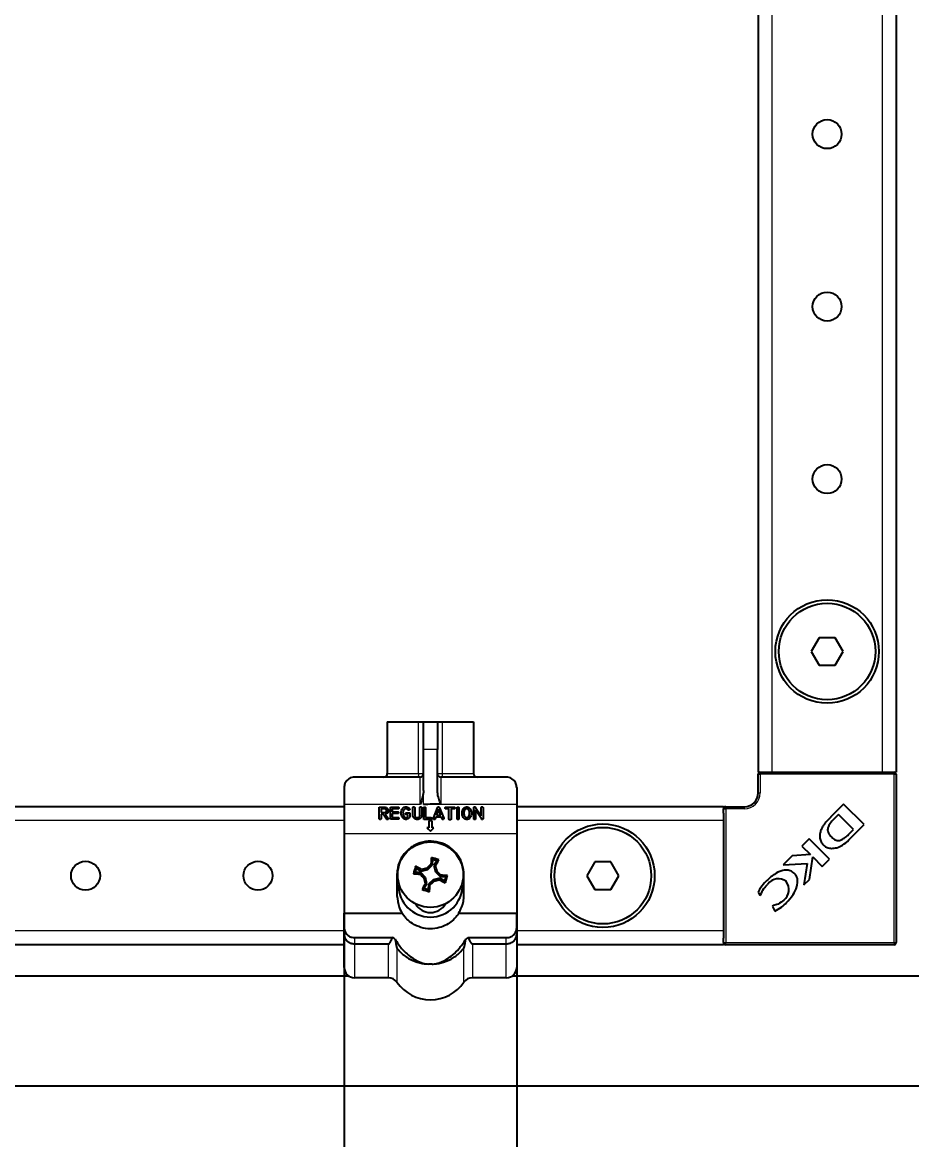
# Model space of a CAD drawing. Header units: millimetres. Extents: x -1414 to 3358, y -1920 to 1219.
# Drawn here: x -556.6 to -427.7, y -1192 to -1030 of the extents above; entities that cross this region are included whole.
import ezdxf

# ---------------------------------------------------------------- set-up
doc = ezdxf.new("R2010")
doc.units = ezdxf.units.MM
doc.layers.add('FORMAT', color=7, linetype='Continuous')
doc.styles.add('SLDTEXTSTYLE0', font='TXT', dxfattribs={"width": 0.75})
doc.dimstyles.new('SLDDIMSTYLE0', dxfattribs={"dimtxt": 20, "dimasz": 10, "dimexe": 0, "dimexo": 0.0625, "dimgap": 5, "dimtad": 2, "dimdec": 1, "dimrnd": 1e-09, "dimzin": 12, "dimdsep": 46, "dimtxsty": 'SLDTEXTSTYLE0', "dimsah": 1, "dimcen": 0.09, "dimadec": 0, "dimazin": 3, "dimtfac": 1, "dimtofl": 0, "dimtmove": 0, "dimatfit": 3, "dimfxl": 0, "dimfrac": 2, "dimtolj": 1, "dimtzin": 12, "dimarcsym": 0})

# ---------------------------------------------------------------- blocks, each defined once
blk = doc.blocks.new('_D_6')
at = {"layer": 'FORMAT'}
for p, q in [((-484.94, -1159.18), (-484.94, -1529.21)), ((-374.44, -1198.73), (-374.44, -1529.21)), ((-374.44, -1528.21), (-484.94, -1528.21))]:
    blk.add_line(p, q, dxfattribs=at)
for points in [[(-484.94, -1528.21), (-474.94, -1529.75), (-474.94, -1526.67)], [(-374.44, -1528.21), (-384.44, -1526.67), (-384.44, -1529.75)]]:
    blk.add_solid(points, dxfattribs=at)
at = {"layer": 'FORMAT', "insert": (-462.94, -1502.43), "char_height": 20, "attachment_point": 1, "style": 'SLDTEXTSTYLE0'}
blk.add_mtext('110,5', dxfattribs=at)
blk = doc.blocks.new('_D_7')
at = {"layer": 'FORMAT'}
for p, q in [((-509.94, -1159.18), (-509.94, -1529.21)), ((-484.94, -1159.18), (-484.94, -1529.21)), ((-509.94, -1528.21), (-552.84, -1528.21)), ((-509.94, -1528.21), (-484.94, -1528.21))]:
    blk.add_line(p, q, dxfattribs=at)
for points in [[(-509.94, -1528.21), (-499.94, -1529.75), (-499.94, -1526.67)], [(-484.94, -1528.21), (-494.94, -1526.67), (-494.94, -1529.75)]]:
    blk.add_solid(points, dxfattribs=at)
at = {"layer": 'FORMAT', "insert": (-552.84, -1502.43), "char_height": 20, "attachment_point": 1, "style": 'SLDTEXTSTYLE0'}
blk.add_mtext('25', dxfattribs=at)

msp = doc.modelspace()

# ---------------------------------------------------------------- linework, layer by layer
at = {"color": 7, "linetype": 'Continuous', "lineweight": 25}
for p, q in [((-449.94, 696.28), (-449.94, -1138.72)), ((-429.94, 696.28), (-429.94, -1138.72)), ((-441.09, -1119.22), (-442.25, -1121.22)), ((-438.78, -1119.22), (-441.09, -1119.22)), ((-437.63, -1121.22), (-438.78, -1119.22)), ((-442.25, -1121.22), (-441.09, -1123.22)), ((-438.78, -1123.22), (-437.63, -1121.22)), ((-441.09, -1123.22), (-438.78, -1123.22)), ((-503.69, -1131.42), (-503.69, -1138.92)), ((-503.69, -1131.42), (-499.17, -1131.42)), ((-499.17, -1131.42), (-498.44, -1131.42)), ((-498.44, -1131.42), (-496.44, -1131.42)), ((-498.44, -1135.42), (-498.44, -1131.42)), ((-496.44, -1131.42), (-496.44, -1135.42)), ((-496.44, -1131.42), (-495.72, -1131.42)), ((-495.72, -1131.42), (-491.19, -1131.42)), ((-491.19, -1131.42), (-491.19, -1138.92)), ((-498.44, -1141.36), (-498.44, -1135.42)), ((-496.44, -1141.35), (-496.44, -1135.42)), ((-498.94, -1139.42), (-508.44, -1139.42)), ((-486.44, -1139.42), (-495.94, -1139.42)), ((-449.94, -1138.72), (-449.64, -1138.72)), ((-449.94, -1141.72), (-449.94, -1139.02)), ((-449.64, -1138.72), (-448.99, -1138.72)), ((-448.99, -1138.72), (-447.94, -1138.72)), ((-447.94, -1138.72), (-431.94, -1138.72)), ((-431.94, -1138.72), (-430.89, -1138.72)), ((-430.89, -1138.72), (-430.24, -1138.72)), ((-430.24, -1138.72), (-429.94, -1138.72)), ((-429.94, -1139.02), (-429.94, -1163.42)), ((-509.94, -1140.92), (-509.94, -1143.42)), ((-484.94, -1140.92), (-484.94, -1143.42)), ((-509.94, -1143.42), (-509.94, -1147.67)), ((-484.94, -1143.42), (-484.94, -1147.67)), ((-437.55, -1143.36), (-439.44, -1145.25)), ((-434.59, -1146.32), (-437.55, -1143.36)), ((-509.94, -1143.72), (-989.94, -1143.72)), ((-504.85, -1145.43), (-504.85, -1143.77)), ((-504.85, -1143.77), (-504.09, -1143.77)), ((-504.59, -1144.03), (-504.59, -1144.54)), ((-504.09, -1144.03), (-504.59, -1144.03)), ((-504.59, -1144.54), (-504, -1144.54)), ((-504.3, -1144.8), (-504.59, -1144.8)), ((-504.59, -1144.8), (-504.59, -1145.43)), ((-503.8, -1145.51), (-504.3, -1144.8)), ((-503.99, -1144.8), (-503.59, -1145.37)), ((-503.24, -1143.77), (-502.18, -1143.77)), ((-503.24, -1145.54), (-503.24, -1143.77)), ((-502.18, -1144.03), (-502.98, -1144.03)), ((-502.98, -1144.03), (-502.98, -1144.44)), ((-502.98, -1144.44), (-502.23, -1144.44)), ((-502.23, -1144.7), (-502.98, -1144.7)), ((-502.98, -1144.7), (-502.98, -1145.28)), ((-500.91, -1144.61), (-500.41, -1144.61)), ((-500.71, -1144.87), (-500.91, -1144.87)), ((-500.41, -1144.61), (-500.41, -1144.91)), ((-499.98, -1144.96), (-499.98, -1143.88)), ((-499.72, -1143.88), (-499.72, -1144.96)), ((-498.98, -1144.94), (-498.98, -1143.88)), ((-498.71, -1143.88), (-498.71, -1144.94)), ((-498.42, -1145.57), (-498.42, -1143.9)), ((-498.16, -1143.9), (-498.16, -1145.3)), ((-497, -1145.39), (-496.43, -1143.86)), ((-496.27, -1144.1), (-496.57, -1144.97)), ((-496.57, -1144.97), (-495.94, -1144.97)), ((-495.94, -1144.97), (-496.27, -1144.1)), ((-496.11, -1143.88), (-495.51, -1145.39)), ((-495.17, -1143.77), (-494.05, -1143.77)), ((-494.76, -1144.03), (-495.17, -1144.03)), ((-494.76, -1145.5), (-494.76, -1144.03)), ((-494.05, -1144.03), (-494.45, -1144.03)), ((-494.45, -1144.03), (-494.45, -1145.5)), ((-493.58, -1145.43), (-493.58, -1143.9)), ((-493.32, -1143.9), (-493.32, -1145.43)), ((-491.16, -1145.43), (-491.16, -1143.87)), ((-490.06, -1145.46), (-490.9, -1144.19)), ((-490.9, -1144.19), (-490.9, -1145.43)), ((-490.89, -1143.83), (-490.08, -1145.06)), ((-490.08, -1145.06), (-490.08, -1143.88)), ((-489.82, -1143.88), (-489.82, -1145.43)), ((-454.94, -1143.72), (-484.94, -1143.72)), ((-454.94, -1143.72), (-454.94, -1144.02)), ((-454.94, -1144.66), (-454.94, -1144.02)), ((-454.94, -1144.66), (-454.94, -1145.72)), ((-454.64, -1143.72), (-451.94, -1143.72)), ((-438.29, -1144.84), (-438.95, -1145.52)), ((-436.11, -1147.03), (-438.29, -1144.84)), ((-502.18, -1145.54), (-503.24, -1145.54)), ((-502.98, -1145.28), (-502.18, -1145.28)), ((-497.36, -1145.57), (-498.42, -1145.57)), ((-498.16, -1145.3), (-497.36, -1145.3)), ((-497.94, -1146.77), (-497.44, -1147.27)), ((-497.69, -1146.77), (-497.94, -1146.77)), ((-497.19, -1145.77), (-497.69, -1145.77)), ((-497.69, -1145.77), (-497.69, -1146.77)), ((-497.44, -1147.27), (-496.94, -1146.77)), ((-497.19, -1146.77), (-497.19, -1145.77)), ((-496.94, -1146.77), (-497.19, -1146.77)), ((-496.66, -1145.23), (-496.76, -1145.48)), ((-495.85, -1145.23), (-496.66, -1145.23)), ((-495.76, -1145.47), (-495.85, -1145.23)), ((-454.94, -1145.72), (-454.94, -1161.72)), ((-439.44, -1145.25), (-439.45, -1145.27)), ((-436.58, -1148.31), (-434.59, -1146.32)), ((-509.94, -1147.67), (-509.94, -1159.17)), ((-484.94, -1147.67), (-484.94, -1159.17)), ((-442.55, -1148.37), (-443.61, -1149.43)), ((-439.59, -1151.33), (-442.55, -1148.37)), ((-436.83, -1147.77), (-436.11, -1147.03)), ((-443.61, -1149.43), (-442.36, -1150.67)), ((-497.11, -1151.36), (-497.3, -1151.1)), ((-497.14, -1152.16), (-497.11, -1151.36)), ((-497.11, -1151.36), (-496.53, -1151.53)), ((-496.53, -1151.53), (-496.93, -1152.22)), ((-496.53, -1151.53), (-496.23, -1151.41)), ((-445.02, -1150.84), (-446.31, -1152.13)), ((-442.36, -1150.67), (-445.02, -1150.84)), ((-442.51, -1154.25), (-442.03, -1150.98)), ((-442.03, -1150.98), (-440.64, -1152.37)), ((-440.64, -1152.37), (-439.59, -1151.33)), ((-499.64, -1153.24), (-499.91, -1153.43)), ((-499.64, -1153.24), (-499.47, -1152.66)), ((-498.85, -1153.27), (-499.64, -1153.24)), ((-499.47, -1152.66), (-499.59, -1152.36)), ((-499.47, -1152.66), (-498.79, -1153.06)), ((-498.79, -1153.06), (-498.75, -1152.82)), ((-498.79, -1153.06), (-497.84, -1152.83)), ((-497.84, -1152.83), (-497.96, -1152.62)), ((-497.84, -1152.83), (-497.14, -1152.16)), ((-497.14, -1152.16), (-497.37, -1152.06)), ((-496.93, -1152.22), (-496.7, -1153.16)), ((-496.93, -1152.22), (-496.69, -1152.26)), ((-496.7, -1153.16), (-496.49, -1153.05)), ((-496.7, -1153.16), (-496.03, -1153.86)), ((-473.59, -1151.72), (-474.75, -1153.72)), ((-471.28, -1151.72), (-473.59, -1151.72)), ((-470.13, -1153.72), (-471.28, -1151.72)), ((-446.31, -1152.13), (-442.84, -1151.95)), ((-442.84, -1151.95), (-443.31, -1155.05)), ((-502.29, -1153.57), (-502.29, -1156.57)), ((-498.85, -1153.27), (-498.95, -1153.49)), ((-498.18, -1153.97), (-498.85, -1153.27)), ((-498.18, -1153.97), (-498.39, -1154.09)), ((-497.95, -1154.91), (-498.19, -1154.88)), ((-497.95, -1154.91), (-498.18, -1153.97)), ((-497.04, -1154.3), (-497.74, -1154.97)), ((-496.09, -1154.07), (-497.04, -1154.3)), ((-497.04, -1154.3), (-496.92, -1154.52)), ((-496.09, -1154.07), (-496.13, -1154.32)), ((-495.4, -1154.48), (-496.09, -1154.07)), ((-496.03, -1153.86), (-495.93, -1153.64)), ((-496.03, -1153.86), (-495.23, -1153.9)), ((-495.23, -1153.9), (-495.4, -1154.48)), ((-495.4, -1154.48), (-495.28, -1154.78)), ((-495.23, -1153.9), (-494.97, -1153.7)), ((-492.59, -1156.57), (-492.59, -1153.57)), ((-474.75, -1153.72), (-473.59, -1155.72)), ((-471.28, -1155.72), (-470.13, -1153.72)), ((-443.31, -1155.05), (-442.51, -1154.25)), ((-502.09, -1155.07), (-502.29, -1155.07)), ((-498.35, -1155.6), (-498.65, -1155.72)), ((-498.35, -1155.6), (-497.95, -1154.91)), ((-497.77, -1155.77), (-498.35, -1155.6)), ((-497.74, -1154.97), (-497.77, -1155.77)), ((-497.77, -1155.77), (-497.58, -1156.04)), ((-497.74, -1154.97), (-497.51, -1155.07)), ((-492.59, -1155.07), (-492.79, -1155.07)), ((-473.59, -1155.72), (-471.28, -1155.72)), ((-449.94, -1156.09), (-449.69, -1156.6)), ((-449.69, -1156.6), (-449.58, -1156.49)), ((-447.74, -1158.04), (-447.88, -1158.17)), ((-509.94, -1161.31), (-509.94, -1159.17)), ((-509.94, -1159.17), (-501.53, -1159.17)), ((-493.35, -1159.17), (-484.94, -1159.17)), ((-484.94, -1161.31), (-484.94, -1159.17)), ((-447.88, -1158.17), (-447.54, -1158.86)), ((-509.94, -1162.22), (-509.94, -1161.31)), ((-484.94, -1161.31), (-484.94, -1162.22)), ((-509.94, -1167.02), (-509.94, -1162.22)), ((-508.44, -1162.7), (-502.92, -1162.7)), ((-491.96, -1162.7), (-486.44, -1162.7)), ((-484.94, -1162.22), (-484.94, -1167.02)), ((-454.94, -1161.72), (-454.94, -1162.77)), ((-454.94, -1163.42), (-454.94, -1162.77)), ((-509.94, -1163.72), (-989.94, -1163.72)), ((-508.44, -1163.6), (-503.53, -1163.6)), ((-491.35, -1163.6), (-486.44, -1163.6)), ((-454.94, -1163.72), (-484.94, -1163.72)), ((-454.94, -1163.42), (-454.94, -1163.72)), ((-430.24, -1163.72), (-454.64, -1163.72)), ((-1015.44, -1168.22), (-509.34, -1168.22)), ((-503.53, -1168.52), (-508.44, -1168.52)), ((-486.44, -1168.52), (-491.35, -1168.52)), ((-485.54, -1168.22), (-390.56, -1168.22)), ((-382.44, -1184.22), (-1015.44, -1184.22))]:
    msp.add_line(p, q, dxfattribs=at)
at = {"color": 8, "linetype": 'Continuous', "lineweight": 18}
for p, q in [((-447.94, 696.28), (-447.94, -1138.72)), ((-431.94, 696.28), (-431.94, -1138.72)), ((-499.17, -1138.92), (-499.17, -1131.42)), ((-495.72, -1131.42), (-495.72, -1138.92)), ((-496.44, -1135.42), (-498.44, -1135.42)), ((-503.69, -1138.92), (-499.17, -1138.92)), ((-499.17, -1138.92), (-498.44, -1138.92)), ((-498.94, -1143.42), (-498.94, -1139.42)), ((-496.44, -1138.92), (-495.72, -1138.92)), ((-495.94, -1139.42), (-495.94, -1143.35)), ((-495.72, -1138.92), (-491.19, -1138.92)), ((-449.94, -1139.02), (-449.64, -1139.02)), ((-449.64, -1139.02), (-449.64, -1138.72)), ((-449.64, -1139.02), (-449.64, -1141.72)), ((-430.24, -1139.02), (-449.64, -1139.02)), ((-430.24, -1139.02), (-430.24, -1138.72)), ((-430.24, -1163.42), (-430.24, -1139.02)), ((-430.24, -1139.02), (-429.94, -1139.02)), ((-498.44, -1143.42), (-498.44, -1141.36)), ((-449.94, -1141.72), (-449.64, -1141.72)), ((-498.94, -1143.42), (-509.94, -1143.42)), ((-484.94, -1143.42), (-498.44, -1143.42)), ((-454.94, -1144.02), (-454.64, -1144.02)), ((-454.64, -1144.02), (-454.64, -1143.72)), ((-451.94, -1144.02), (-454.64, -1144.02)), ((-454.64, -1144.02), (-454.64, -1163.42)), ((-451.94, -1143.72), (-451.94, -1144.02)), ((-509.94, -1145.72), (-989.94, -1145.72)), ((-454.94, -1145.72), (-484.94, -1145.72)), ((-484.94, -1147.67), (-509.94, -1147.67)), ((-509.94, -1161.72), (-989.94, -1161.72)), ((-508.44, -1162.7), (-508.44, -1163.6)), ((-486.44, -1163.6), (-486.44, -1162.7)), ((-454.94, -1161.72), (-484.94, -1161.72)), ((-508.44, -1163.6), (-508.44, -1168.52)), ((-503.53, -1168.52), (-503.53, -1163.6)), ((-502.3, -1164.2), (-502.3, -1169.17)), ((-492.59, -1169.17), (-492.59, -1164.2)), ((-491.35, -1163.6), (-491.35, -1168.52)), ((-486.44, -1168.52), (-486.44, -1163.6)), ((-454.94, -1163.42), (-454.64, -1163.42)), ((-454.64, -1163.42), (-430.24, -1163.42)), ((-454.64, -1163.72), (-454.64, -1163.42)), ((-430.24, -1163.42), (-430.24, -1163.72)), ((-430.24, -1163.42), (-429.94, -1163.42))]:
    msp.add_line(p, q, dxfattribs=at)
at = {"color": 8, "linetype": 'Continuous', "lineweight": 18, "flags": 128}
for points in [[(-499.17, -1138.92), (-499.17, -1139.01), (-499.18, -1139.11), (-499.19, -1139.2), (-499.21, -1139.27), (-499.23, -1139.33), (-499.25, -1139.38), (-499.28, -1139.41), (-499.3, -1139.42)], [(-495.58, -1139.42), (-495.61, -1139.41), (-495.63, -1139.38), (-495.66, -1139.33), (-495.68, -1139.27), (-495.69, -1139.2), (-495.71, -1139.11), (-495.71, -1139.01), (-495.72, -1138.92)]]:
    msp.add_lwpolyline(points, dxfattribs=at)
at = {"color": 7, "linetype": 'Continuous', "lineweight": 25}
for centre, radius in [((-439.94, -1046.22), 2.1), ((-439.94, -1071.22), 2.1), ((-439.94, -1096.22), 2.1), ((-439.94, -1121.22), 7.5), ((-439.94, -1121.22), 7), ((-472.44, -1153.72), 7.5), ((-472.44, -1153.72), 7), ((-497.44, -1153.57), 4.75), ((-547.44, -1153.72), 2.1), ((-522.44, -1153.72), 2.1)]:
    msp.add_circle(centre, radius, dxfattribs=at)
for centre, radius, start, end in [((-504.19, -1138.92), 0.5, 270, 0), ((-498.94, -1138.92), 0.5, 270, 0), ((-495.94, -1138.92), 0.5, 180, 270), ((-490.69, -1138.92), 0.5, 180, 270), ((-449.64, -1139.02), 0.3, 90, 180), ((-430.24, -1139.02), 0.3, 0, 90), ((-451.94, -1141.72), 2, 270, 0), ((-454.64, -1144.02), 0.3, 90, 180), ((-440.24, -1145.11), 4.87, 290.3445, 318.7777), ((-441.01, -1143.3), 6.12, 306.9888, 313.0744), ((-428.44, -1156.13), 69.05, 175.8232, 176.6231), ((-517.73, -1223.13), 74.88, 73.3093, 74.166), ((-556.99, -1118.63), 69.05, 330.8523, 331.6521), ((-427.87, -1173.86), 74.88, 163.3093, 164.166), ((-532.38, -1213.12), 69.05, 60.8523, 61.6521), ((-479.74, -1226), 75.61, 103.9464, 104.5642), ((-445.89, -1207.44), 75.61, 132.9111, 133.5289), ((-569.87, -1171.27), 75.61, 13.9464, 14.5642), ((-551.31, -1205.12), 75.61, 42.9111, 43.5289), ((-494.88, -1084.57), 69.05, 265.8232, 266.6231), ((-443.57, -1102.01), 75.61, 222.9111, 223.5289), ((-437.89, -1188.51), 69.05, 150.8523, 151.6521), ((-425.01, -1135.86), 75.61, 193.9464, 194.5642), ((-548.99, -1099.7), 75.61, 312.9111, 313.5289), ((-515.14, -1081.14), 75.61, 283.9464, 284.5642), ((-462.5, -1094.01), 69.05, 240.8523, 241.6521), ((-500, -1222.57), 69.05, 85.8232, 86.6231), ((-567.01, -1133.27), 74.88, 343.3093, 344.166), ((-447.01, -1156.12), 1.94, 53.3097, 142.3464), ((-447.45, -1155.72), 1.97, 308.454, 35.887), ((-497.44, -1155.07), 4.65, 180, 0), ((-477.15, -1084), 74.88, 253.3093, 254.166), ((-566.44, -1151.01), 69.05, 355.8232, 356.6231), ((-497.44, -1156.57), 2.5, 209.1291, 330.7764), ((-454.64, -1163.42), 0.3, 180, 270), ((-430.24, -1163.42), 0.3, 270, 0), ((-508.44, -1167.02), 1.5, 180, 270), ((-486.44, -1167.02), 1.5, 270, 0), ((-503.53, -1170.02), 1.5, 34.5604, 90), ((-497.44, -1165.82), 5.9, 214.5604, 325.4396), ((-491.35, -1170.02), 1.5, 90, 145.4396)]:
    msp.add_arc(centre, radius, start, end, dxfattribs=at)
at = {"color": 8, "linetype": 'Continuous', "lineweight": 18}
msp.add_arc((-451.94, -1141.72), 2.3, 270, 0, dxfattribs=at)
at = {"color": 7, "linetype": 'Continuous', "lineweight": 25}
msp.add_ellipse((14930.74, -1143.42), major_axis=(15429.18, 0), ratio=0.000259, start_param=3.123591, end_param=3.141593, dxfattribs=at)
for points, knots in [([(-508.44, -1139.42), (-508.44, -1139.42), (-508.51, -1139.42), (-508.86, -1139.44), (-509.39, -1139.68), (-509.86, -1140.26), (-509.92, -1140.73), (-509.94, -1140.92)], [0, 0, 0, 0, 0.003231, 0.101221, 0.514725, 0.80586, 1, 1, 1, 1]), ([(-484.94, -1140.92), (-484.97, -1140.73), (-485.02, -1140.26), (-485.49, -1139.68), (-486.02, -1139.44), (-486.37, -1139.42), (-486.44, -1139.42), (-486.44, -1139.42)], [0, 0, 0, 0, 0.19414, 0.485275, 0.898779, 0.996769, 1, 1, 1, 1]), ([(-498.44, -1141.36), (-498.48, -1141.69), (-498.56, -1142.4), (-498.82, -1143.06), (-498.94, -1143.41), (-498.94, -1143.42)], [0, 0, 0, 0, 0.475461, 0.994056, 1, 1, 1, 1]), ([(-495.94, -1143.35), (-495.94, -1143.35), (-495.95, -1143.34), (-495.95, -1143.34), (-495.97, -1143.32), (-496, -1143.24), (-496.12, -1142.91), (-496.34, -1142.28), (-496.41, -1141.68), (-496.44, -1141.35)], [0, 0, 0, 0, 0.00167, 0.003889, 0.009531, 0.034361, 0.132751, 0.526214, 1, 1, 1, 1]), ([(-504.09, -1143.77), (-504.02, -1143.78), (-503.88, -1143.79), (-503.77, -1143.87), (-503.72, -1143.91)], [0, 0, 0, 0, 0.559747, 1, 1, 1, 1]), ([(-503.9, -1144.1), (-503.93, -1144.08), (-503.99, -1144.04), (-504.06, -1144.03), (-504.09, -1144.03)], [0, 0, 0, 0, 0.559136, 1, 1, 1, 1]), ([(-504, -1144.54), (-503.97, -1144.53), (-503.94, -1144.53), (-503.91, -1144.5), (-503.89, -1144.49)], [0, 0, 0, 0, 0.558174, 1, 1, 1, 1]), ([(-503.75, -1144.71), (-503.79, -1144.74), (-503.87, -1144.78), (-503.95, -1144.8), (-503.99, -1144.8)], [0, 0, 0, 0, 0.56031, 1, 1, 1, 1]), ([(-503.82, -1144.29), (-503.82, -1144.25), (-503.83, -1144.18), (-503.88, -1144.12), (-503.9, -1144.1)], [0, 0, 0, 0, 0.559692, 1, 1, 1, 1]), ([(-503.89, -1144.49), (-503.88, -1144.48), (-503.85, -1144.45), (-503.82, -1144.38), (-503.82, -1144.33), (-503.82, -1144.29)], [0, 0, 0, 0, 0.279917, 0.56006, 1, 1, 1, 1]), ([(-503.55, -1144.29), (-503.56, -1144.39), (-503.58, -1144.55), (-503.7, -1144.66), (-503.75, -1144.71)], [0, 0, 0, 0, 0.559457, 1, 1, 1, 1]), ([(-503.72, -1143.91), (-503.67, -1143.97), (-503.57, -1144.08), (-503.56, -1144.23), (-503.55, -1144.29)], [0, 0, 0, 0, 0.558947, 1, 1, 1, 1]), ([(-502.23, -1144.44), (-502.21, -1144.44), (-502.17, -1144.44), (-502.11, -1144.47), (-502.08, -1144.52), (-502.08, -1144.56), (-502.08, -1144.57)], [0, 0, 0, 0, 0.280945, 0.559897, 0.779525, 1, 1, 1, 1]), ([(-502.08, -1144.57), (-502.08, -1144.59), (-502.08, -1144.64), (-502.14, -1144.7), (-502.2, -1144.7), (-502.23, -1144.7)], [0, 0, 0, 0, 0.281099, 0.559768, 1, 1, 1, 1]), ([(-502.18, -1143.77), (-502.16, -1143.77), (-502.12, -1143.77), (-502.06, -1143.8), (-502.03, -1143.85), (-502.03, -1143.88), (-502.03, -1143.9)], [0, 0, 0, 0, 0.280872, 0.559701, 0.779382, 1, 1, 1, 1]), ([(-502.03, -1143.9), (-502.03, -1143.92), (-502.03, -1143.97), (-502.09, -1144.03), (-502.15, -1144.03), (-502.18, -1144.03)], [0, 0, 0, 0, 0.281053, 0.559663, 1, 1, 1, 1]), ([(-501.68, -1144.67), (-501.68, -1144.53), (-501.67, -1144.29), (-501.54, -1144.09), (-501.49, -1144)], [0, 0, 0, 0, 0.56034, 1, 1, 1, 1]), ([(-501.49, -1145.28), (-501.56, -1145.17), (-501.67, -1144.98), (-501.68, -1144.77), (-501.68, -1144.67)], [0, 0, 0, 0, 0.559347, 1, 1, 1, 1]), ([(-501.49, -1144), (-501.41, -1143.92), (-501.28, -1143.77), (-501.08, -1143.75), (-501, -1143.75)], [0, 0, 0, 0, 0.5592171, 1, 1, 1, 1]), ([(-501.01, -1144.01), (-501.04, -1144.01), (-501.11, -1144.02), (-501.24, -1144.09), (-501.4, -1144.3), (-501.41, -1144.52), (-501.42, -1144.67)], [0, 0, 0, 0, 0.125332, 0.250695, 0.500738, 1, 1, 1, 1]), ([(-501.42, -1144.67), (-501.42, -1144.76), (-501.41, -1144.91), (-501.33, -1145.04), (-501.3, -1145.1)], [0, 0, 0, 0, 0.55998, 1, 1, 1, 1]), ([(-501.3, -1145.1), (-501.25, -1145.16), (-501.17, -1145.27), (-501.04, -1145.29), (-500.98, -1145.3)], [0, 0, 0, 0, 0.5608576, 1, 1, 1, 1]), ([(-501.04, -1144.74), (-501.04, -1144.72), (-501.03, -1144.68), (-501, -1144.63), (-500.95, -1144.61), (-500.92, -1144.61), (-500.91, -1144.61)], [0, 0, 0, 0, 0.280637, 0.55889, 0.779144, 1, 1, 1, 1]), ([(-500.91, -1144.87), (-500.93, -1144.87), (-500.97, -1144.87), (-501.02, -1144.83), (-501.04, -1144.79), (-501.04, -1144.76), (-501.04, -1144.74)], [0, 0, 0, 0, 0.280664, 0.558735, 0.779002, 1, 1, 1, 1]), ([(-500.82, -1144.06), (-500.85, -1144.04), (-500.91, -1144.01), (-500.98, -1144.01), (-501.01, -1144.01)], [0, 0, 0, 0, 0.5586335, 1, 1, 1, 1]), ([(-501, -1143.75), (-500.93, -1143.75), (-500.8, -1143.75), (-500.7, -1143.81), (-500.65, -1143.84)], [0, 0, 0, 0, 0.5605138, 1, 1, 1, 1]), ([(-500.98, -1145.3), (-500.95, -1145.3), (-500.89, -1145.3), (-500.79, -1145.25), (-500.76, -1145.18), (-500.74, -1145.14)], [0, 0, 0, 0, 0.281265, 0.561609, 1, 1, 1, 1]), ([(-500.71, -1144.17), (-500.73, -1144.15), (-500.76, -1144.1), (-500.8, -1144.07), (-500.82, -1144.06)], [0, 0, 0, 0, 0.560467, 1, 1, 1, 1]), ([(-500.74, -1145.14), (-500.73, -1145.09), (-500.71, -1145), (-500.71, -1144.91), (-500.71, -1144.87)], [0, 0, 0, 0, 0.559597, 1, 1, 1, 1]), ([(-500.6, -1144.23), (-500.63, -1144.23), (-500.67, -1144.22), (-500.7, -1144.19), (-500.71, -1144.17)], [0, 0, 0, 0, 0.558039, 1, 1, 1, 1]), ([(-500.65, -1143.84), (-500.61, -1143.87), (-500.55, -1143.92), (-500.5, -1143.99), (-500.48, -1144.02)], [0, 0, 0, 0, 0.559542, 1, 1, 1, 1]), ([(-500.41, -1144.91), (-500.42, -1145.02), (-500.43, -1145.22), (-500.56, -1145.37), (-500.62, -1145.44)], [0, 0, 0, 0, 0.560493, 1, 1, 1, 1]), ([(-500.45, -1144.11), (-500.45, -1144.13), (-500.46, -1144.17), (-500.51, -1144.21), (-500.55, -1144.23), (-500.59, -1144.23), (-500.6, -1144.23)], [0, 0, 0, 0, 0.277709, 0.558209, 0.77892, 1, 1, 1, 1]), ([(-500.48, -1144.02), (-500.47, -1144.04), (-500.45, -1144.06), (-500.45, -1144.09), (-500.45, -1144.11)], [0, 0, 0, 0, 0.560691, 1, 1, 1, 1]), ([(-499.98, -1143.88), (-499.98, -1143.86), (-499.98, -1143.82), (-499.95, -1143.77), (-499.91, -1143.75), (-499.88, -1143.75), (-499.86, -1143.75)], [0, 0, 0, 0, 0.280849, 0.55949, 0.779158, 1, 1, 1, 1]), ([(-499.77, -1145.43), (-499.84, -1145.36), (-499.96, -1145.22), (-499.98, -1145.04), (-499.98, -1144.96)], [0, 0, 0, 0, 0.558332, 1, 1, 1, 1]), ([(-499.86, -1143.75), (-499.84, -1143.75), (-499.8, -1143.75), (-499.75, -1143.78), (-499.72, -1143.83), (-499.72, -1143.86), (-499.72, -1143.88)], [0, 0, 0, 0, 0.28091, 0.559174, 0.779166, 1, 1, 1, 1]), ([(-499.72, -1144.96), (-499.71, -1145.02), (-499.71, -1145.12), (-499.63, -1145.19), (-499.6, -1145.23)], [0, 0, 0, 0, 0.560313, 1, 1, 1, 1]), ([(-499.35, -1145.3), (-499.29, -1145.3), (-499.18, -1145.29), (-499.05, -1145.2), (-498.98, -1145.07), (-498.98, -1144.98), (-498.98, -1144.94)], [0, 0, 0, 0, 0.280935, 0.559487, 0.779245, 1, 1, 1, 1]), ([(-498.71, -1144.94), (-498.72, -1145.04), (-498.73, -1145.22), (-498.89, -1145.44), (-499.11, -1145.54), (-499.25, -1145.56), (-499.32, -1145.57)], [0, 0, 0, 0, 0.280416, 0.558636, 0.778958, 1, 1, 1, 1]), ([(-498.98, -1143.88), (-498.98, -1143.86), (-498.97, -1143.82), (-498.95, -1143.77), (-498.9, -1143.75), (-498.87, -1143.75), (-498.85, -1143.75)], [0, 0, 0, 0, 0.2809, 0.559498, 0.779148, 1, 1, 1, 1]), ([(-498.85, -1143.75), (-498.83, -1143.75), (-498.79, -1143.75), (-498.74, -1143.78), (-498.71, -1143.83), (-498.71, -1143.86), (-498.71, -1143.88)], [0, 0, 0, 0, 0.2808885, 0.5590229, 0.7791551, 1, 1, 1, 1]), ([(-498.42, -1143.9), (-498.42, -1143.88), (-498.42, -1143.85), (-498.39, -1143.8), (-498.35, -1143.77), (-498.32, -1143.77), (-498.3, -1143.77)], [0, 0, 0, 0, 0.280912, 0.559405, 0.779108, 1, 1, 1, 1]), ([(-498.3, -1143.77), (-498.28, -1143.77), (-498.24, -1143.77), (-498.19, -1143.8), (-498.16, -1143.85), (-498.16, -1143.89), (-498.16, -1143.9)], [0, 0, 0, 0, 0.280813, 0.559099, 0.77917, 1, 1, 1, 1]), ([(-496.43, -1143.86), (-496.42, -1143.84), (-496.41, -1143.8), (-496.36, -1143.75), (-496.31, -1143.75), (-496.28, -1143.75)], [0, 0, 0, 0, 0.281465, 0.561772, 1, 1, 1, 1]), ([(-496.28, -1143.75), (-496.26, -1143.75), (-496.21, -1143.75), (-496.14, -1143.79), (-496.12, -1143.84), (-496.11, -1143.88)], [0, 0, 0, 0, 0.2812256, 0.5615217, 1, 1, 1, 1]), ([(-495.31, -1143.9), (-495.31, -1143.88), (-495.3, -1143.84), (-495.27, -1143.79), (-495.22, -1143.77), (-495.19, -1143.77), (-495.17, -1143.77)], [0, 0, 0, 0, 0.2807125, 0.5587014, 0.7790455, 1, 1, 1, 1]), ([(-495.17, -1144.03), (-495.19, -1144.03), (-495.24, -1144.03), (-495.28, -1144), (-495.31, -1143.95), (-495.31, -1143.92), (-495.31, -1143.9)], [0, 0, 0, 0, 0.28076, 0.558821, 0.778915, 1, 1, 1, 1]), ([(-494.05, -1143.77), (-494.03, -1143.77), (-493.99, -1143.77), (-493.93, -1143.8), (-493.9, -1143.85), (-493.9, -1143.88), (-493.89, -1143.9)], [0, 0, 0, 0, 0.280951, 0.559967, 0.779431, 1, 1, 1, 1]), ([(-493.89, -1143.9), (-493.9, -1143.92), (-493.9, -1143.97), (-493.96, -1144.03), (-494.02, -1144.03), (-494.05, -1144.03)], [0, 0, 0, 0, 0.281019, 0.559679, 1, 1, 1, 1]), ([(-493.58, -1143.9), (-493.58, -1143.88), (-493.58, -1143.84), (-493.55, -1143.79), (-493.51, -1143.77), (-493.48, -1143.77), (-493.46, -1143.77)], [0, 0, 0, 0, 0.280828, 0.559417, 0.779393, 1, 1, 1, 1]), ([(-493.46, -1143.77), (-493.44, -1143.77), (-493.4, -1143.77), (-493.35, -1143.8), (-493.32, -1143.85), (-493.32, -1143.88), (-493.32, -1143.9)], [0, 0, 0, 0, 0.2807653, 0.5591779, 0.7791749, 1, 1, 1, 1]), ([(-492.86, -1144.67), (-492.86, -1144.54), (-492.84, -1144.32), (-492.74, -1144.12), (-492.69, -1144.04)], [0, 0, 0, 0, 0.5599138, 1, 1, 1, 1]), ([(-492.68, -1145.28), (-492.74, -1145.18), (-492.85, -1144.98), (-492.86, -1144.76), (-492.86, -1144.67)], [0, 0, 0, 0, 0.559149, 1, 1, 1, 1]), ([(-492.69, -1144.04), (-492.62, -1143.95), (-492.5, -1143.79), (-492.3, -1143.76), (-492.21, -1143.75)], [0, 0, 0, 0, 0.560137, 1, 1, 1, 1]), ([(-492.5, -1144.21), (-492.54, -1144.29), (-492.59, -1144.44), (-492.6, -1144.6), (-492.6, -1144.67)], [0, 0, 0, 0, 0.559075, 1, 1, 1, 1]), ([(-492.6, -1144.67), (-492.6, -1144.75), (-492.59, -1144.91), (-492.52, -1145.05), (-492.49, -1145.11)], [0, 0, 0, 0, 0.560273, 1, 1, 1, 1]), ([(-492.22, -1144.01), (-492.25, -1144.01), (-492.32, -1144.02), (-492.43, -1144.09), (-492.47, -1144.17), (-492.5, -1144.21)], [0, 0, 0, 0, 0.279832, 0.559843, 1, 1, 1, 1]), ([(-492.49, -1145.11), (-492.45, -1145.17), (-492.37, -1145.27), (-492.24, -1145.29), (-492.19, -1145.3)], [0, 0, 0, 0, 0.560567, 1, 1, 1, 1]), ([(-491.87, -1144.21), (-491.92, -1144.15), (-492.01, -1144.04), (-492.15, -1144.02), (-492.22, -1144.01)], [0, 0, 0, 0, 0.559596, 1, 1, 1, 1]), ([(-492.21, -1143.75), (-492.16, -1143.75), (-492.04, -1143.76), (-491.84, -1143.85), (-491.74, -1143.97), (-491.68, -1144.04)], [0, 0, 0, 0, 0.280496, 0.560765, 1, 1, 1, 1]), ([(-492.19, -1145.3), (-492.15, -1145.3), (-492.08, -1145.29), (-491.95, -1145.23), (-491.9, -1145.15), (-491.86, -1145.11)], [0, 0, 0, 0, 0.280435, 0.560605, 1, 1, 1, 1]), ([(-491.76, -1144.67), (-491.76, -1144.58), (-491.77, -1144.42), (-491.84, -1144.28), (-491.87, -1144.21)], [0, 0, 0, 0, 0.560046, 1, 1, 1, 1]), ([(-491.86, -1145.11), (-491.83, -1145.03), (-491.77, -1144.89), (-491.76, -1144.73), (-491.76, -1144.67)], [0, 0, 0, 0, 0.559133, 1, 1, 1, 1]), ([(-491.68, -1144.04), (-491.62, -1144.15), (-491.51, -1144.34), (-491.5, -1144.57), (-491.5, -1144.67)], [0, 0, 0, 0, 0.559312, 1, 1, 1, 1]), ([(-491.5, -1144.67), (-491.5, -1144.79), (-491.52, -1145.01), (-491.63, -1145.2), (-491.67, -1145.28)], [0, 0, 0, 0, 0.559865, 1, 1, 1, 1]), ([(-491.16, -1143.87), (-491.16, -1143.85), (-491.16, -1143.82), (-491.13, -1143.77), (-491.09, -1143.75), (-491.06, -1143.75), (-491.04, -1143.75)], [0, 0, 0, 0, 0.280941, 0.559114, 0.779089, 1, 1, 1, 1]), ([(-491.04, -1143.75), (-491.03, -1143.75), (-490.99, -1143.75), (-490.94, -1143.77), (-490.91, -1143.81), (-490.89, -1143.83)], [0, 0, 0, 0, 0.2806376, 0.5608768, 1, 1, 1, 1]), ([(-490.08, -1143.88), (-490.08, -1143.86), (-490.08, -1143.82), (-490.05, -1143.77), (-490.01, -1143.75), (-489.98, -1143.75), (-489.96, -1143.75)], [0, 0, 0, 0, 0.280888, 0.559482, 0.77927, 1, 1, 1, 1]), ([(-489.96, -1143.75), (-489.94, -1143.75), (-489.9, -1143.75), (-489.85, -1143.78), (-489.82, -1143.83), (-489.82, -1143.86), (-489.82, -1143.88)], [0, 0, 0, 0, 0.280836, 0.55925, 0.779182, 1, 1, 1, 1]), ([(-504.73, -1145.57), (-504.75, -1145.57), (-504.79, -1145.56), (-504.83, -1145.53), (-504.85, -1145.48), (-504.85, -1145.45), (-504.85, -1145.43)], [0, 0, 0, 0, 0.2804367, 0.5582807, 0.7788987, 1, 1, 1, 1]), ([(-504.59, -1145.43), (-504.59, -1145.45), (-504.59, -1145.5), (-504.63, -1145.55), (-504.68, -1145.56), (-504.71, -1145.57), (-504.73, -1145.57)], [0, 0, 0, 0, 0.280498, 0.558325, 0.778868, 1, 1, 1, 1]), ([(-503.71, -1145.57), (-503.72, -1145.57), (-503.74, -1145.57), (-503.77, -1145.55), (-503.79, -1145.52), (-503.8, -1145.51)], [0, 0, 0, 0, 0.28022, 0.561305, 1, 1, 1, 1]), ([(-503.55, -1145.44), (-503.56, -1145.46), (-503.57, -1145.5), (-503.61, -1145.54), (-503.66, -1145.56), (-503.69, -1145.57), (-503.71, -1145.57)], [0, 0, 0, 0, 0.278138, 0.558544, 0.779161, 1, 1, 1, 1]), ([(-503.59, -1145.37), (-503.58, -1145.38), (-503.56, -1145.4), (-503.56, -1145.43), (-503.55, -1145.44)], [0, 0, 0, 0, 0.561079, 1, 1, 1, 1]), ([(-502.18, -1145.28), (-502.16, -1145.28), (-502.12, -1145.28), (-502.06, -1145.31), (-502.03, -1145.36), (-502.03, -1145.39), (-502.03, -1145.41)], [0, 0, 0, 0, 0.280912, 0.559714, 0.779499, 1, 1, 1, 1]), ([(-502.03, -1145.41), (-502.03, -1145.43), (-502.03, -1145.48), (-502.09, -1145.54), (-502.14, -1145.54), (-502.18, -1145.54)], [0, 0, 0, 0, 0.281214, 0.559901, 1, 1, 1, 1]), ([(-500.97, -1145.57), (-501.03, -1145.56), (-501.14, -1145.55), (-501.34, -1145.46), (-501.43, -1145.35), (-501.49, -1145.28)], [0, 0, 0, 0, 0.280314, 0.560507, 1, 1, 1, 1]), ([(-500.62, -1145.44), (-500.68, -1145.48), (-500.78, -1145.56), (-500.91, -1145.56), (-500.97, -1145.57)], [0, 0, 0, 0, 0.5589984, 1, 1, 1, 1]), ([(-499.32, -1145.57), (-499.42, -1145.56), (-499.58, -1145.56), (-499.71, -1145.47), (-499.77, -1145.43)], [0, 0, 0, 0, 0.55925, 1, 1, 1, 1]), ([(-499.6, -1145.23), (-499.56, -1145.25), (-499.48, -1145.3), (-499.39, -1145.3), (-499.35, -1145.3)], [0, 0, 0, 0, 0.559441, 1, 1, 1, 1]), ([(-497.36, -1145.3), (-497.34, -1145.3), (-497.3, -1145.31), (-497.24, -1145.33), (-497.21, -1145.38), (-497.21, -1145.42), (-497.21, -1145.43)], [0, 0, 0, 0, 0.280855, 0.559718, 0.779518, 1, 1, 1, 1]), ([(-497.21, -1145.43), (-497.21, -1145.46), (-497.21, -1145.5), (-497.27, -1145.56), (-497.33, -1145.57), (-497.36, -1145.57)], [0, 0, 0, 0, 0.281266, 0.560078, 1, 1, 1, 1]), ([(-497.01, -1145.44), (-497.01, -1145.43), (-497.01, -1145.42), (-497, -1145.4), (-497, -1145.39)], [0, 0, 0, 0, 0.559504, 1, 1, 1, 1]), ([(-496.89, -1145.57), (-496.9, -1145.57), (-496.94, -1145.56), (-496.98, -1145.53), (-497.01, -1145.49), (-497.01, -1145.46), (-497.01, -1145.44)], [0, 0, 0, 0, 0.279579, 0.559194, 0.779582, 1, 1, 1, 1]), ([(-496.76, -1145.48), (-496.76, -1145.49), (-496.77, -1145.52), (-496.82, -1145.56), (-496.86, -1145.57), (-496.89, -1145.57)], [0, 0, 0, 0, 0.28077, 0.560807, 1, 1, 1, 1]), ([(-495.65, -1145.57), (-495.66, -1145.57), (-495.69, -1145.56), (-495.74, -1145.53), (-495.75, -1145.5), (-495.76, -1145.47)], [0, 0, 0, 0, 0.280695, 0.560335, 1, 1, 1, 1]), ([(-495.5, -1145.44), (-495.5, -1145.46), (-495.51, -1145.5), (-495.55, -1145.54), (-495.6, -1145.56), (-495.63, -1145.57), (-495.65, -1145.57)], [0, 0, 0, 0, 0.278517, 0.558613, 0.779333, 1, 1, 1, 1]), ([(-495.51, -1145.39), (-495.51, -1145.4), (-495.5, -1145.42), (-495.5, -1145.44), (-495.5, -1145.44)], [0, 0, 0, 0, 0.560081, 1, 1, 1, 1]), ([(-494.61, -1145.64), (-494.63, -1145.64), (-494.68, -1145.64), (-494.73, -1145.6), (-494.75, -1145.55), (-494.76, -1145.52), (-494.76, -1145.5)], [0, 0, 0, 0, 0.280822, 0.559059, 0.779094, 1, 1, 1, 1]), ([(-494.45, -1145.5), (-494.45, -1145.52), (-494.45, -1145.57), (-494.52, -1145.63), (-494.58, -1145.64), (-494.61, -1145.64)], [0, 0, 0, 0, 0.280801, 0.559621, 1, 1, 1, 1]), ([(-493.46, -1145.57), (-493.48, -1145.57), (-493.52, -1145.56), (-493.56, -1145.53), (-493.58, -1145.48), (-493.58, -1145.45), (-493.58, -1145.43)], [0, 0, 0, 0, 0.280437, 0.558281, 0.778899, 1, 1, 1, 1]), ([(-493.32, -1145.43), (-493.32, -1145.45), (-493.32, -1145.5), (-493.36, -1145.55), (-493.41, -1145.57), (-493.45, -1145.57), (-493.46, -1145.57)], [0, 0, 0, 0, 0.280518, 0.5583, 0.778735, 1, 1, 1, 1]), ([(-492.19, -1145.57), (-492.24, -1145.56), (-492.35, -1145.55), (-492.54, -1145.47), (-492.63, -1145.35), (-492.68, -1145.28)], [0, 0, 0, 0, 0.280367, 0.560574, 1, 1, 1, 1]), ([(-491.67, -1145.28), (-491.75, -1145.37), (-491.89, -1145.54), (-492.1, -1145.56), (-492.19, -1145.57)], [0, 0, 0, 0, 0.559137, 1, 1, 1, 1]), ([(-491.04, -1145.57), (-491.06, -1145.57), (-491.1, -1145.56), (-491.16, -1145.51), (-491.16, -1145.46), (-491.16, -1145.43)], [0, 0, 0, 0, 0.281503, 0.560294, 1, 1, 1, 1]), ([(-490.9, -1145.43), (-490.9, -1145.45), (-490.9, -1145.49), (-490.94, -1145.54), (-490.99, -1145.57), (-491.02, -1145.57), (-491.04, -1145.57)], [0, 0, 0, 0, 0.280569, 0.558477, 0.77887, 1, 1, 1, 1]), ([(-489.94, -1145.57), (-489.96, -1145.56), (-489.99, -1145.56), (-490.03, -1145.52), (-490.05, -1145.48), (-490.06, -1145.46)], [0, 0, 0, 0, 0.278585, 0.558866, 1, 1, 1, 1]), ([(-489.82, -1145.43), (-489.82, -1145.45), (-489.82, -1145.49), (-489.85, -1145.54), (-489.89, -1145.56), (-489.92, -1145.57), (-489.94, -1145.57)], [0, 0, 0, 0, 0.280953, 0.559391, 0.779073, 1, 1, 1, 1]), ([(-440.59, -1146.6), (-440.7, -1146.8), (-440.9, -1147.19), (-441.02, -1147.83), (-440.98, -1148.42), (-440.78, -1148.96), (-440.42, -1149.39), (-439.91, -1149.68), (-439.25, -1149.8), (-438.79, -1149.72), (-438.55, -1149.67)], [0, 0, 0, 0, 0.138091, 0.265455, 0.384013, 0.496103, 0.605759, 0.71979, 0.847662, 1, 1, 1, 1]), ([(-439.91, -1145.76), (-440.05, -1145.91), (-440.29, -1146.17), (-440.5, -1146.47), (-440.59, -1146.6)], [0, 0, 0, 0, 0.55183, 1, 1, 1, 1]), ([(-439.45, -1145.27), (-439.53, -1145.35), (-439.68, -1145.51), (-439.83, -1145.67), (-439.91, -1145.76)], [0, 0, 0, 0, 0.486421, 1, 1, 1, 1]), ([(-438.95, -1145.52), (-439.14, -1145.72), (-439.49, -1146.09), (-439.81, -1146.63), (-439.88, -1147.08), (-439.81, -1147.42), (-439.62, -1147.77), (-439.42, -1147.98), (-439.32, -1148.1)], [0, 0, 0, 0, 0.2746757, 0.5030419, 0.607381, 0.7165791, 0.8434117, 1, 1, 1, 1]), ([(-439.32, -1148.1), (-439.22, -1148.19), (-439.05, -1148.36), (-438.77, -1148.54), (-438.5, -1148.63), (-438.17, -1148.63), (-437.77, -1148.48), (-437.49, -1148.29), (-437.33, -1148.19)], [0, 0, 0, 0, 0.176808, 0.319231, 0.43938, 0.552395, 0.749205, 1, 1, 1, 1]), ([(-492.59, -1153.57), (-492.63, -1153.06), (-492.72, -1152.05), (-493.5, -1150.59), (-494.69, -1149.47), (-496.15, -1148.8), (-497.77, -1148.64), (-499.37, -1149.02), (-500.75, -1149.9), (-501.73, -1151.14), (-502.22, -1152.44), (-502.27, -1153.23), (-502.29, -1153.57)], [0, 0, 0, 0, 0.108524, 0.217459, 0.318088, 0.417791, 0.519828, 0.622975, 0.725929, 0.827131, 0.926323, 1, 1, 1, 1]), ([(-444.6, -1153.46), (-444.77, -1153.32), (-445.1, -1153.04), (-445.8, -1152.87), (-446.67, -1153), (-447.75, -1153.57), (-448.44, -1154.21), (-448.83, -1154.58)], [0, 0, 0, 0, 0.130532, 0.266031, 0.423997, 0.666819, 1, 1, 1, 1]), ([(-448.83, -1154.58), (-449.08, -1154.84), (-449.51, -1155.31), (-449.81, -1155.86), (-449.94, -1156.09)], [0, 0, 0, 0, 0.577653, 1, 1, 1, 1]), ([(-445.81, -1157.62), (-445.48, -1157.25), (-444.86, -1156.56), (-444.31, -1155.39), (-444.17, -1154.44), (-444.33, -1153.8), (-444.51, -1153.57), (-444.6, -1153.46)], [0, 0, 0, 0, 0.315674, 0.58952, 0.813199, 0.909026, 1, 1, 1, 1]), ([(-449.58, -1156.49), (-449.44, -1156.18), (-449.17, -1155.61), (-448.74, -1155.15), (-448.55, -1154.94)], [0, 0, 0, 0, 0.547643, 1, 1, 1, 1]), ([(-502.29, -1156.57), (-502.21, -1157.19), (-502.04, -1158.47), (-501.57, -1159.11), (-501.54, -1159.16), (-501.53, -1159.17)], [0, 0, 0, 0, 0.417668, 0.852903, 1, 1, 1, 1]), ([(-493.35, -1159.17), (-493.3, -1159.09), (-493.19, -1158.92), (-492.67, -1157.85), (-492.61, -1156.86), (-492.59, -1156.57)], [0, 0, 0, 0, 0.378823, 0.812228, 1, 1, 1, 1]), ([(-446.22, -1157.26), (-446.48, -1157.48), (-446.93, -1157.86), (-447.5, -1157.98), (-447.74, -1158.04)], [0, 0, 0, 0, 0.5796082, 1, 1, 1, 1]), ([(-447.54, -1158.86), (-447.2, -1158.68), (-446.57, -1158.34), (-446.05, -1157.85), (-445.81, -1157.62)], [0, 0, 0, 0, 0.5368, 1, 1, 1, 1]), ([(-493.35, -1159.17), (-493.37, -1159.2), (-493.41, -1159.27), (-493.77, -1159.77), (-494.42, -1160.41), (-495.35, -1160.99), (-496.5, -1161.38), (-497.83, -1161.47), (-499.17, -1161.17), (-500.3, -1160.54), (-501.03, -1159.86), (-501.41, -1159.36), (-501.53, -1159.18), (-501.53, -1159.17), (-501.53, -1159.17)], [0, 0, 0, 0, 0.0885051, 0.1771377, 0.2628581, 0.3446937, 0.4304853, 0.5251934, 0.6256454, 0.7239113, 0.8124944, 0.894483, 0.9789968, 1, 1, 1, 1]), ([(-509.94, -1161.31), (-509.93, -1161.45), (-509.9, -1161.74), (-509.66, -1162.14), (-509.3, -1162.47), (-508.87, -1162.67), (-508.57, -1162.69), (-508.44, -1162.7)], [0, 0, 0, 0, 0.205683, 0.411346, 0.618649, 0.832339, 1, 1, 1, 1]), ([(-486.44, -1162.7), (-486.27, -1162.69), (-485.94, -1162.66), (-485.49, -1162.41), (-485.15, -1162.05), (-484.97, -1161.66), (-484.95, -1161.41), (-484.94, -1161.31)], [0, 0, 0, 0, 0.2129003, 0.4257071, 0.6406126, 0.8533821, 1, 1, 1, 1]), ([(-509.94, -1162.22), (-509.94, -1162.24), (-509.94, -1162.34), (-509.91, -1162.59), (-509.74, -1162.97), (-509.4, -1163.32), (-508.95, -1163.55), (-508.61, -1163.58), (-508.44, -1163.6)], [0, 0, 0, 0, 0.017854, 0.141405, 0.356083, 0.570731, 0.785365, 1, 1, 1, 1]), ([(-503.53, -1163.6), (-503.52, -1163.6), (-503.51, -1163.6), (-503.48, -1163.59), (-503.41, -1163.56), (-503.28, -1163.41), (-503.12, -1163.12), (-502.99, -1162.85), (-502.92, -1162.7)], [0, 0, 0, 0, 0.008383, 0.019125, 0.04457, 0.140638, 0.521171, 1, 1, 1, 1]), ([(-502.56, -1162.94), (-502.57, -1162.93), (-502.69, -1162.83), (-502.82, -1162.76), (-502.92, -1162.7)], [0, 0, 0, 0, 0.161974, 1, 1, 1, 1]), ([(-502.56, -1162.94), (-502.53, -1163.09), (-502.49, -1163.37), (-502.42, -1163.71), (-502.38, -1163.95), (-502.33, -1164.12), (-502.3, -1164.2)], [0, 0, 0, 0, 0.3830058, 0.6904476, 0.8476528, 1, 1, 1, 1]), ([(-502.56, -1162.94), (-502.26, -1163.4), (-501.54, -1164.5), (-500.15, -1165.67), (-498.8, -1166.39), (-497.99, -1166.51), (-497.7, -1166.55)], [0, 0, 0, 0, 0.255351, 0.615516, 0.86211, 1, 1, 1, 1]), ([(-497.18, -1166.55), (-496.97, -1166.53), (-496.25, -1166.43), (-494.88, -1165.79), (-493.41, -1164.59), (-492.65, -1163.43), (-492.33, -1162.94)], [0, 0, 0, 0, 0.101651, 0.345128, 0.729048, 1, 1, 1, 1]), ([(-492.59, -1164.2), (-492.59, -1164.2), (-492.58, -1164.19), (-492.57, -1164.18), (-492.56, -1164.15), (-492.53, -1164.05), (-492.46, -1163.73), (-492.39, -1163.35), (-492.34, -1163.03), (-492.33, -1162.94)], [0, 0, 0, 0, 0.0037482, 0.0086979, 0.0182752, 0.0547407, 0.1991768, 0.7745776, 1, 1, 1, 1]), ([(-491.96, -1162.7), (-492.06, -1162.76), (-492.19, -1162.83), (-492.3, -1162.92), (-492.33, -1162.94)], [0, 0, 0, 0, 0.789403, 1, 1, 1, 1]), ([(-491.96, -1162.7), (-491.93, -1162.76), (-491.87, -1162.91), (-491.77, -1163.1), (-491.68, -1163.27), (-491.61, -1163.39), (-491.55, -1163.46), (-491.51, -1163.51), (-491.47, -1163.55), (-491.44, -1163.57), (-491.41, -1163.59), (-491.38, -1163.6), (-491.37, -1163.6), (-491.36, -1163.6), (-491.35, -1163.6)], [0, 0, 0, 0, 0.193858, 0.459768, 0.637307, 0.756, 0.835565, 0.889145, 0.925488, 0.950425, 0.97632, 0.986721, 0.99531, 1, 1, 1, 1]), ([(-486.44, -1163.6), (-486.27, -1163.58), (-485.94, -1163.55), (-485.49, -1163.32), (-485.15, -1162.97), (-484.98, -1162.59), (-484.94, -1162.34), (-484.94, -1162.24), (-484.94, -1162.22)], [0, 0, 0, 0, 0.214635, 0.429269, 0.643917, 0.858595, 0.982146, 1, 1, 1, 1]), ([(-502.3, -1164.2), (-502.11, -1164.43), (-501.59, -1165.05), (-500.49, -1165.85), (-499.09, -1166.41), (-498.13, -1166.51), (-497.7, -1166.55)], [0, 0, 0, 0, 0.169618, 0.470039, 0.762685, 1, 1, 1, 1]), ([(-497.18, -1166.55), (-496.75, -1166.51), (-495.8, -1166.41), (-494.4, -1165.85), (-493.29, -1165.05), (-492.77, -1164.43), (-492.59, -1164.2)], [0, 0, 0, 0, 0.237351, 0.529954, 0.830331, 1, 1, 1, 1]), ([(-497.18, -1166.55), (-497.28, -1166.56), (-497.45, -1166.57), (-497.63, -1166.56), (-497.7, -1166.55)], [0, 0, 0, 0, 0.558993, 1, 1, 1, 1])]:
    msp.add_open_spline(points, degree=3, knots=knots, dxfattribs=at)

# ---------------------------------------------------------------- dimensions: what is measured, and where the dimension line sits
at = {"layer": 'FORMAT'}
dim = msp.add_linear_dim(base=(-484.94, -1528.21), p1=(-509.94, -1159.17), p2=(-484.94, -1159.17), angle=0, dimstyle='SLDDIMSTYLE0', dxfattribs=at)
dim.commit()
dim.dimension.update_dxf_attribs({"geometry": '_D_7', "text_midpoint": (-538.06, -1528.21), "dimtype": 160})
dim = msp.add_linear_dim(base=(-484.94, -1528.21), p1=(-374.44, -1198.72), p2=(-484.94, -1159.17), dimstyle='SLDDIMSTYLE0', dxfattribs=at)
dim.commit()
dim.dimension.update_dxf_attribs({"geometry": '_D_6', "text_midpoint": (-429.69, -1528.21), "dimtype": 160})

doc.saveas('drawing.dxf')
